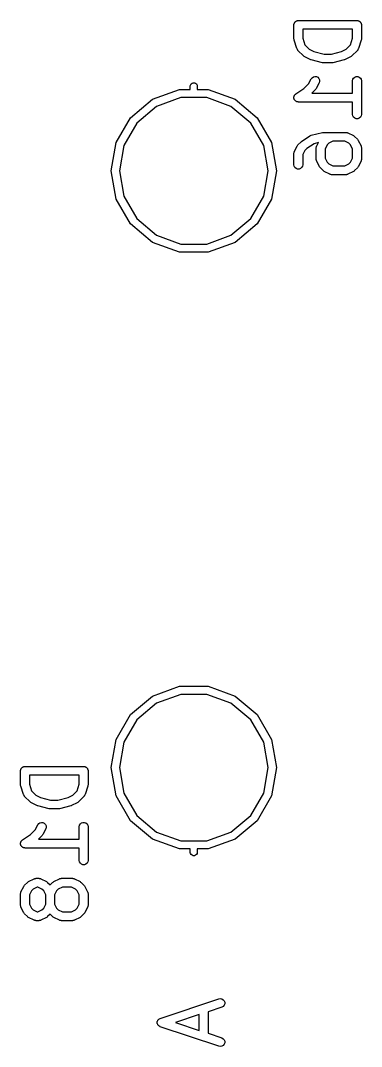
# Model space of a CAD drawing. Extents: x 102.4 to 200.8, y -140.7 to -44.8.
# Drawn here: x 139.29 to 145.09, y -140.64 to -123.17 of the extents above; entities that cross this region are included whole.
import ezdxf

# ---------------------------------------------------------------- set-up
doc = ezdxf.new("R2010")
doc.units = 0
doc.header["$MEASUREMENT"] = 0
doc.layers.add('BLACK', color=7, linetype='CONTINUOUS')

msp = doc.modelspace()

# ---------------------------------------------------------------- linework, layer by layer
at = {"layer": 'BLACK', "linetype": 'CONTINUOUS'}
for p, q in [((143.944, -123.246), (143.945, -123.239)), ((143.944, -123.484), (143.944, -123.246)), ((143.945, -123.233), (143.947, -123.227)), ((143.945, -123.239), (143.945, -123.233)), ((143.947, -123.227), (143.948, -123.22)), ((143.948, -123.22), (143.952, -123.214)), ((143.952, -123.214), (143.954, -123.208)), ((143.954, -123.208), (143.958, -123.203)), ((143.958, -123.203), (143.961, -123.198)), ((143.961, -123.198), (143.966, -123.193)), ((143.966, -123.193), (143.971, -123.188)), ((143.971, -123.188), (143.976, -123.185)), ((143.976, -123.185), (143.981, -123.181)), ((143.981, -123.181), (143.987, -123.179)), ((143.987, -123.179), (143.993, -123.175)), ((143.993, -123.175), (144, -123.174)), ((144, -123.174), (144.006, -123.172)), ((144.006, -123.172), (144.012, -123.172)), ((144.012, -123.172), (144.019, -123.171)), ((144.019, -123.171), (145.019, -123.171)), ((145.019, -123.171), (145.025, -123.172)), ((145.025, -123.172), (145.032, -123.172)), ((145.032, -123.172), (145.038, -123.174)), ((145.038, -123.174), (145.044, -123.175)), ((145.044, -123.175), (145.05, -123.179)), ((145.05, -123.179), (145.056, -123.181)), ((145.056, -123.181), (145.061, -123.185)), ((145.061, -123.185), (145.067, -123.188)), ((145.067, -123.188), (145.071, -123.193)), ((145.071, -123.193), (145.076, -123.198)), ((145.076, -123.198), (145.079, -123.203)), ((145.079, -123.203), (145.084, -123.208)), ((145.084, -123.208), (145.086, -123.214)), ((145.086, -123.214), (145.089, -123.22)), ((145.089, -123.22), (145.09, -123.227)), ((145.09, -123.227), (145.093, -123.233)), ((145.093, -123.233), (145.093, -123.239)), ((145.093, -123.239), (145.094, -123.246)), ((145.094, -123.246), (145.094, -123.484)), ((143.946, -123.496), (143.944, -123.484)), ((144.094, -123.321), (144.094, -123.472)), ((144.944, -123.321), (144.094, -123.321)), ((144.094, -123.472), (144.132, -123.586)), ((144.906, -123.586), (144.944, -123.472)), ((144.944, -123.472), (144.944, -123.321)), ((145.094, -123.484), (145.092, -123.496)), ((143.948, -123.508), (143.946, -123.496)), ((143.995, -123.65), (143.948, -123.508)), ((143.997, -123.654), (143.995, -123.65)), ((143.998, -123.658), (143.997, -123.654)), ((144.003, -123.666), (143.998, -123.658)), ((144.008, -123.673), (144.003, -123.666)), ((144.132, -123.586), (144.206, -123.66)), ((144.206, -123.66), (144.283, -123.699)), ((144.754, -123.699), (144.831, -123.66)), ((144.831, -123.66), (144.906, -123.586)), ((145.034, -123.666), (145.03, -123.673)), ((145.039, -123.658), (145.034, -123.666)), ((145.04, -123.654), (145.039, -123.658)), ((145.042, -123.65), (145.04, -123.654)), ((145.09, -123.508), (145.042, -123.65)), ((145.092, -123.496), (145.09, -123.508)), ((144.011, -123.676), (144.008, -123.673)), ((144.013, -123.68), (144.011, -123.676)), ((144.109, -123.775), (144.013, -123.68)), ((144.118, -123.782), (144.109, -123.775)), ((144.128, -123.789), (144.118, -123.782)), ((144.223, -123.837), (144.128, -123.789)), ((144.231, -123.839), (144.223, -123.837)), ((144.239, -123.842), (144.231, -123.839)), ((144.283, -123.699), (144.457, -123.742)), ((144.457, -123.742), (144.581, -123.742)), ((144.581, -123.742), (144.754, -123.699)), ((144.806, -123.839), (144.799, -123.842)), ((144.814, -123.837), (144.806, -123.839)), ((144.909, -123.789), (144.814, -123.837)), ((144.919, -123.782), (144.909, -123.789)), ((144.929, -123.775), (144.919, -123.782)), ((145.024, -123.68), (144.929, -123.775)), ((145.027, -123.676), (145.024, -123.68)), ((145.03, -123.673), (145.027, -123.676)), ((144.429, -123.89), (144.239, -123.842)), ((144.438, -123.891), (144.429, -123.89)), ((144.447, -123.892), (144.438, -123.891)), ((144.59, -123.892), (144.447, -123.892)), ((144.599, -123.891), (144.59, -123.892)), ((144.608, -123.89), (144.599, -123.891)), ((144.799, -123.842), (144.608, -123.89)), ((144.195, -124.249), (144.237, -124.165)), ((144.237, -124.165), (144.253, -124.144)), ((144.253, -124.144), (144.275, -124.129)), ((144.275, -124.129), (144.3, -124.123)), ((144.3, -124.123), (144.326, -124.126)), ((144.326, -124.126), (144.349, -124.138)), ((144.349, -124.138), (144.367, -124.157)), ((144.367, -124.157), (144.377, -124.181)), ((144.377, -124.181), (144.379, -124.207)), ((144.944, -124.198), (144.948, -124.172)), ((144.948, -124.172), (144.961, -124.15)), ((144.961, -124.15), (144.981, -124.133)), ((144.981, -124.133), (145.006, -124.124)), ((145.006, -124.124), (145.032, -124.124)), ((145.032, -124.124), (145.056, -124.133)), ((145.056, -124.133), (145.076, -124.15)), ((145.076, -124.15), (145.089, -124.172)), ((145.089, -124.172), (145.094, -124.198)), ((141.537, -124.512), (141.996, -124.345)), ((141.996, -124.345), (142.18, -124.345)), ((142.18, -124.285), (142.183, -124.269)), ((142.18, -124.345), (142.18, -124.285)), ((142.183, -124.269), (142.193, -124.251)), ((142.193, -124.251), (142.21, -124.237)), ((142.21, -124.237), (142.229, -124.23)), ((142.229, -124.23), (142.251, -124.23)), ((142.251, -124.23), (142.27, -124.237)), ((142.27, -124.237), (142.287, -124.251)), ((142.287, -124.251), (142.297, -124.269)), ((142.297, -124.269), (142.3, -124.285)), ((142.3, -124.285), (142.3, -124.345)), ((142.3, -124.345), (142.484, -124.345)), ((142.484, -124.345), (142.943, -124.512)), ((143.977, -124.421), (144.114, -124.33)), ((144.114, -124.33), (144.195, -124.249)), ((144.31, -124.346), (144.247, -124.409)), ((144.317, -124.337), (144.31, -124.346)), ((144.324, -124.327), (144.317, -124.337)), ((144.372, -124.232), (144.324, -124.327)), ((144.379, -124.207), (144.372, -124.232)), ((144.944, -124.409), (144.944, -124.198)), ((145.094, -124.198), (145.094, -124.77)), ((141.163, -124.826), (141.537, -124.512)), ((142.02, -124.483), (141.607, -124.633)), ((142.46, -124.483), (142.02, -124.483)), ((142.873, -124.633), (142.46, -124.483)), ((142.943, -124.512), (143.317, -124.826)), ((143.944, -124.489), (143.945, -124.48)), ((143.945, -124.493), (143.944, -124.489)), ((143.945, -124.471), (143.946, -124.467)), ((143.945, -124.48), (143.945, -124.471)), ((143.945, -124.497), (143.945, -124.493)), ((143.948, -124.505), (143.945, -124.497)), ((143.946, -124.467), (143.947, -124.463)), ((143.947, -124.463), (143.951, -124.455)), ((143.95, -124.514), (143.948, -124.505)), ((143.952, -124.517), (143.95, -124.514)), ((143.951, -124.455), (143.954, -124.446)), ((143.954, -124.521), (143.952, -124.517)), ((143.954, -124.446), (143.956, -124.443)), ((143.96, -124.528), (143.954, -124.521)), ((143.956, -124.443), (143.958, -124.439)), ((143.958, -124.439), (143.965, -124.433)), ((143.965, -124.536), (143.96, -124.528)), ((143.965, -124.433), (143.971, -124.426)), ((143.968, -124.538), (143.965, -124.536)), ((143.971, -124.541), (143.968, -124.538)), ((143.971, -124.426), (143.974, -124.424)), ((143.974, -124.424), (143.977, -124.421)), ((144.247, -124.409), (144.944, -124.409)), ((141.607, -124.633), (141.27, -124.916)), ((143.21, -124.916), (142.873, -124.633)), ((143.978, -124.546), (143.971, -124.541)), ((143.986, -124.551), (143.978, -124.546)), ((143.989, -124.552), (143.986, -124.551)), ((143.993, -124.554), (143.989, -124.552)), ((144.002, -124.556), (143.993, -124.554)), ((144.011, -124.558), (144.002, -124.556)), ((144.015, -124.558), (144.011, -124.558)), ((144.019, -124.559), (144.015, -124.558)), ((144.944, -124.559), (144.019, -124.559)), ((144.944, -124.77), (144.944, -124.559)), ((140.918, -125.249), (141.163, -124.826)), ((143.317, -124.826), (143.562, -125.249)), ((144.948, -124.795), (144.944, -124.77)), ((144.961, -124.818), (144.948, -124.795)), ((144.981, -124.834), (144.961, -124.818)), ((145.006, -124.843), (144.981, -124.834)), ((145.032, -124.843), (145.006, -124.843)), ((145.056, -124.834), (145.032, -124.843)), ((145.076, -124.818), (145.056, -124.834)), ((145.089, -124.795), (145.076, -124.818)), ((145.094, -124.77), (145.089, -124.795)), ((141.27, -124.916), (141.05, -125.297)), ((143.43, -125.297), (143.21, -124.916)), ((144.061, -125.24), (144.067, -125.236)), ((144.067, -125.236), (144.072, -125.231)), ((144.072, -125.231), (144.215, -125.136)), ((144.215, -125.136), (144.227, -125.131)), ((144.227, -125.131), (144.239, -125.125)), ((144.239, -125.125), (144.429, -125.078)), ((144.429, -125.078), (144.438, -125.077)), ((144.438, -125.077), (144.447, -125.075)), ((144.447, -125.075), (144.828, -125.075)), ((144.608, -125.225), (144.539, -125.26)), ((144.811, -125.225), (144.608, -125.225)), ((144.879, -125.26), (144.811, -125.225)), ((144.828, -125.075), (144.833, -125.076)), ((144.833, -125.076), (144.837, -125.076)), ((144.837, -125.076), (144.845, -125.078)), ((144.845, -125.078), (144.854, -125.08)), ((144.854, -125.08), (144.858, -125.082)), ((144.858, -125.082), (144.862, -125.083)), ((144.862, -125.083), (144.957, -125.131)), ((144.957, -125.131), (144.967, -125.138)), ((144.967, -125.138), (144.977, -125.145)), ((144.977, -125.145), (145.024, -125.193)), ((145.024, -125.193), (145.031, -125.203)), ((145.031, -125.203), (145.038, -125.212)), ((145.038, -125.212), (145.086, -125.307)), ((140.834, -125.73), (140.918, -125.249)), ((141.05, -125.297), (140.974, -125.73)), ((143.506, -125.73), (143.43, -125.297)), ((143.562, -125.249), (143.646, -125.73)), ((143.947, -125.419), (143.948, -125.411)), ((143.948, -125.411), (143.95, -125.407)), ((143.95, -125.407), (143.952, -125.403)), ((143.952, -125.403), (143.999, -125.307)), ((143.999, -125.307), (144.006, -125.298)), ((144.006, -125.298), (144.013, -125.288)), ((144.013, -125.288), (144.061, -125.24)), ((144.128, -125.385), (144.094, -125.454)), ((144.162, -125.352), (144.128, -125.385)), ((144.288, -125.268), (144.162, -125.352)), ((144.362, -125.249), (144.288, -125.268)), ((144.325, -125.332), (144.328, -125.324)), ((144.325, -125.337), (144.325, -125.332)), ((144.325, -125.341), (144.325, -125.337)), ((144.325, -125.531), (144.325, -125.341)), ((144.328, -125.324), (144.329, -125.315)), ((144.329, -125.315), (144.331, -125.312)), ((144.331, -125.312), (144.333, -125.307)), ((144.333, -125.307), (144.362, -125.249)), ((144.509, -125.29), (144.475, -125.359)), ((144.475, -125.359), (144.475, -125.514)), ((144.539, -125.26), (144.509, -125.29)), ((144.909, -125.29), (144.879, -125.26)), ((144.944, -125.359), (144.909, -125.29)), ((144.944, -125.514), (144.944, -125.359)), ((145.086, -125.307), (145.087, -125.312)), ((145.087, -125.312), (145.089, -125.315)), ((145.089, -125.315), (145.091, -125.324)), ((145.091, -125.324), (145.093, -125.332)), ((145.093, -125.332), (145.093, -125.337)), ((145.093, -125.337), (145.094, -125.341)), ((145.094, -125.341), (145.094, -125.531)), ((143.944, -125.428), (143.947, -125.419)), ((143.945, -125.432), (143.944, -125.428)), ((143.944, -125.436), (143.945, -125.432)), ((143.944, -125.627), (143.944, -125.436)), ((144.094, -125.454), (144.094, -125.627)), ((144.325, -125.536), (144.325, -125.531)), ((144.325, -125.54), (144.325, -125.536)), ((144.328, -125.548), (144.325, -125.54)), ((144.329, -125.557), (144.328, -125.548)), ((144.331, -125.561), (144.329, -125.557)), ((144.333, -125.565), (144.331, -125.561)), ((144.38, -125.66), (144.333, -125.565)), ((144.475, -125.514), (144.509, -125.582)), ((144.509, -125.582), (144.539, -125.613)), ((144.879, -125.613), (144.909, -125.582)), ((144.909, -125.582), (144.944, -125.514)), ((145.086, -125.565), (145.038, -125.66)), ((145.087, -125.561), (145.086, -125.565)), ((145.089, -125.557), (145.087, -125.561)), ((145.091, -125.548), (145.089, -125.557)), ((145.093, -125.54), (145.091, -125.548)), ((145.094, -125.531), (145.093, -125.536)), ((145.093, -125.536), (145.093, -125.54)), ((140.918, -126.211), (140.834, -125.73)), ((140.974, -125.73), (141.05, -126.163)), ((143.43, -126.163), (143.506, -125.73)), ((143.646, -125.73), (143.562, -126.211)), ((143.948, -125.652), (143.944, -125.627)), ((143.961, -125.675), (143.948, -125.652)), ((143.981, -125.692), (143.961, -125.675)), ((144.006, -125.701), (143.981, -125.692)), ((144.032, -125.701), (144.006, -125.701)), ((144.056, -125.692), (144.032, -125.701)), ((144.076, -125.675), (144.056, -125.692)), ((144.089, -125.652), (144.076, -125.675)), ((144.094, -125.627), (144.089, -125.652)), ((144.387, -125.67), (144.38, -125.66)), ((144.394, -125.68), (144.387, -125.67)), ((144.442, -125.727), (144.394, -125.68)), ((144.452, -125.734), (144.442, -125.727)), ((144.461, -125.741), (144.452, -125.734)), ((144.557, -125.789), (144.461, -125.741)), ((144.539, -125.613), (144.608, -125.647)), ((144.608, -125.647), (144.811, -125.647)), ((144.811, -125.647), (144.879, -125.613)), ((144.957, -125.741), (144.862, -125.789)), ((144.967, -125.734), (144.957, -125.741)), ((144.977, -125.727), (144.967, -125.734)), ((145.024, -125.68), (144.977, -125.727)), ((145.031, -125.67), (145.024, -125.68)), ((145.038, -125.66), (145.031, -125.67)), ((144.561, -125.79), (144.557, -125.789)), ((144.565, -125.792), (144.561, -125.79)), ((144.573, -125.794), (144.565, -125.792)), ((144.582, -125.796), (144.573, -125.794)), ((144.586, -125.796), (144.582, -125.796)), ((144.59, -125.797), (144.586, -125.796)), ((144.828, -125.797), (144.59, -125.797)), ((144.833, -125.796), (144.828, -125.797)), ((144.837, -125.796), (144.833, -125.796)), ((144.845, -125.794), (144.837, -125.796)), ((144.854, -125.792), (144.845, -125.794)), ((144.858, -125.79), (144.854, -125.792)), ((144.862, -125.789), (144.858, -125.79)), ((141.163, -126.634), (140.918, -126.211)), ((141.05, -126.163), (141.27, -126.544)), ((143.21, -126.544), (143.43, -126.163)), ((143.562, -126.211), (143.317, -126.634)), ((141.537, -126.948), (141.163, -126.634)), ((141.27, -126.544), (141.607, -126.827)), ((142.873, -126.827), (143.21, -126.544)), ((143.317, -126.634), (142.943, -126.948)), ((141.996, -127.115), (141.537, -126.948)), ((141.607, -126.827), (142.02, -126.977)), ((142.02, -126.977), (142.46, -126.977)), ((142.46, -126.977), (142.873, -126.827)), ((142.943, -126.948), (142.484, -127.115)), ((142.484, -127.115), (141.996, -127.115)), ((141.537, -134.672), (141.996, -134.505)), ((142.02, -134.643), (141.607, -134.793)), ((141.996, -134.505), (142.484, -134.505)), ((142.46, -134.643), (142.02, -134.643)), ((142.873, -134.793), (142.46, -134.643)), ((142.484, -134.505), (142.943, -134.672)), ((141.163, -134.986), (141.537, -134.672)), ((141.607, -134.793), (141.27, -135.076)), ((143.21, -135.076), (142.873, -134.793)), ((142.943, -134.672), (143.317, -134.986)), ((140.918, -135.409), (141.163, -134.986)), ((143.317, -134.986), (143.562, -135.409)), ((141.27, -135.076), (141.05, -135.457)), ((143.43, -135.457), (143.21, -135.076)), ((140.834, -135.89), (140.918, -135.409)), ((141.05, -135.457), (140.974, -135.89)), ((143.506, -135.89), (143.43, -135.457)), ((143.562, -135.409), (143.646, -135.89)), ((139.309, -135.898), (139.314, -135.893)), ((139.314, -135.893), (139.318, -135.888)), ((139.318, -135.888), (139.323, -135.885)), ((139.323, -135.885), (139.329, -135.881)), ((139.329, -135.881), (139.335, -135.879)), ((139.335, -135.879), (139.34, -135.875)), ((139.34, -135.875), (139.347, -135.874)), ((139.347, -135.874), (139.353, -135.872)), ((139.353, -135.872), (139.36, -135.872)), ((139.36, -135.872), (139.366, -135.871)), ((139.366, -135.871), (140.366, -135.871)), ((140.366, -135.871), (140.372, -135.872)), ((140.372, -135.872), (140.379, -135.872)), ((140.379, -135.872), (140.385, -135.874)), ((140.385, -135.874), (140.392, -135.875)), ((140.392, -135.875), (140.397, -135.879)), ((140.397, -135.879), (140.404, -135.881)), ((140.404, -135.881), (140.409, -135.885)), ((140.409, -135.885), (140.414, -135.888)), ((140.414, -135.888), (140.418, -135.893)), ((140.418, -135.893), (140.423, -135.898)), ((140.918, -136.371), (140.834, -135.89)), ((140.974, -135.89), (141.05, -136.323)), ((143.43, -136.323), (143.506, -135.89)), ((143.646, -135.89), (143.562, -136.371)), ((139.291, -135.946), (139.292, -135.939)), ((139.291, -136.184), (139.291, -135.946)), ((139.292, -135.933), (139.294, -135.927)), ((139.292, -135.939), (139.292, -135.933)), ((139.294, -135.927), (139.296, -135.92)), ((139.296, -135.92), (139.299, -135.914)), ((139.299, -135.914), (139.301, -135.908)), ((139.301, -135.908), (139.305, -135.903)), ((139.305, -135.903), (139.309, -135.898)), ((139.441, -136.021), (139.441, -136.172)), ((140.291, -136.021), (139.441, -136.021)), ((140.291, -136.172), (140.291, -136.021)), ((140.423, -135.898), (140.427, -135.903)), ((140.427, -135.903), (140.431, -135.908)), ((140.431, -135.908), (140.433, -135.914)), ((140.433, -135.914), (140.436, -135.92)), ((140.436, -135.92), (140.438, -135.927)), ((140.438, -135.927), (140.44, -135.933)), ((140.44, -135.933), (140.44, -135.939)), ((140.44, -135.939), (140.441, -135.946)), ((140.441, -135.946), (140.441, -136.184)), ((139.293, -136.196), (139.291, -136.184)), ((139.295, -136.208), (139.293, -136.196)), ((139.342, -136.35), (139.295, -136.208)), ((139.441, -136.172), (139.479, -136.286)), ((140.253, -136.286), (140.291, -136.172)), ((140.437, -136.208), (140.39, -136.35)), ((140.439, -136.196), (140.437, -136.208)), ((140.441, -136.184), (140.439, -136.196)), ((139.345, -136.354), (139.342, -136.35)), ((139.346, -136.358), (139.345, -136.354)), ((139.351, -136.366), (139.346, -136.358)), ((139.355, -136.373), (139.351, -136.366)), ((139.358, -136.376), (139.355, -136.373)), ((139.361, -136.38), (139.358, -136.376)), ((139.456, -136.475), (139.361, -136.38)), ((139.479, -136.286), (139.553, -136.36)), ((139.553, -136.36), (139.63, -136.399)), ((139.63, -136.399), (139.804, -136.442)), ((139.928, -136.442), (140.102, -136.399)), ((140.102, -136.399), (140.179, -136.36)), ((140.179, -136.36), (140.253, -136.286)), ((140.371, -136.38), (140.276, -136.475)), ((140.374, -136.376), (140.371, -136.38)), ((140.377, -136.373), (140.374, -136.376)), ((140.381, -136.366), (140.377, -136.373)), ((140.386, -136.358), (140.381, -136.366)), ((140.387, -136.354), (140.386, -136.358)), ((140.39, -136.35), (140.387, -136.354)), ((141.163, -136.794), (140.918, -136.371)), ((141.05, -136.323), (141.27, -136.704)), ((143.21, -136.704), (143.43, -136.323)), ((143.562, -136.371), (143.317, -136.794)), ((139.466, -136.482), (139.456, -136.475)), ((139.475, -136.489), (139.466, -136.482)), ((139.571, -136.537), (139.475, -136.489)), ((139.578, -136.539), (139.571, -136.537)), ((139.586, -136.542), (139.578, -136.539)), ((139.776, -136.59), (139.586, -136.542)), ((139.786, -136.591), (139.776, -136.59)), ((139.795, -136.592), (139.786, -136.591)), ((139.804, -136.442), (139.928, -136.442)), ((139.946, -136.591), (139.937, -136.592)), ((139.956, -136.59), (139.946, -136.591)), ((140.146, -136.542), (139.956, -136.59)), ((140.154, -136.539), (140.146, -136.542)), ((140.161, -136.537), (140.154, -136.539)), ((140.257, -136.489), (140.161, -136.537)), ((140.266, -136.482), (140.257, -136.489)), ((140.276, -136.475), (140.266, -136.482)), ((139.937, -136.592), (139.795, -136.592)), ((141.27, -136.704), (141.607, -136.987)), ((142.873, -136.987), (143.21, -136.704)), ((139.542, -136.949), (139.585, -136.865)), ((139.585, -136.865), (139.6, -136.844)), ((139.6, -136.844), (139.622, -136.829)), ((139.622, -136.829), (139.647, -136.823)), ((139.647, -136.823), (139.673, -136.826)), ((139.719, -136.932), (139.671, -137.027)), ((139.673, -136.826), (139.696, -136.838)), ((139.696, -136.838), (139.714, -136.857)), ((139.714, -136.857), (139.725, -136.881)), ((139.726, -136.907), (139.719, -136.932)), ((139.725, -136.881), (139.726, -136.907)), ((140.291, -136.898), (140.296, -136.872)), ((140.291, -137.109), (140.291, -136.898)), ((140.296, -136.872), (140.309, -136.85)), ((140.309, -136.85), (140.329, -136.833)), ((140.329, -136.833), (140.353, -136.824)), ((140.353, -136.824), (140.379, -136.824)), ((140.379, -136.824), (140.404, -136.833)), ((140.404, -136.833), (140.423, -136.85)), ((140.423, -136.85), (140.436, -136.872)), ((140.436, -136.872), (140.441, -136.898)), ((140.441, -136.898), (140.441, -137.47)), ((141.537, -137.108), (141.163, -136.794)), ((143.317, -136.794), (142.943, -137.108)), ((139.324, -137.121), (139.461, -137.03)), ((139.461, -137.03), (139.542, -136.949)), ((139.657, -137.046), (139.595, -137.109)), ((139.595, -137.109), (140.291, -137.109)), ((139.664, -137.037), (139.657, -137.046)), ((139.671, -137.027), (139.664, -137.037)), ((141.996, -137.275), (141.537, -137.108)), ((141.607, -136.987), (142.02, -137.137)), ((142.46, -137.137), (142.873, -136.987)), ((142.943, -137.108), (142.484, -137.275)), ((139.291, -137.189), (139.292, -137.18)), ((139.292, -137.193), (139.291, -137.189)), ((139.292, -137.171), (139.294, -137.167)), ((139.292, -137.18), (139.292, -137.171)), ((139.292, -137.197), (139.292, -137.193)), ((139.295, -137.205), (139.292, -137.197)), ((139.294, -137.163), (139.298, -137.155)), ((139.294, -137.167), (139.294, -137.163)), ((139.297, -137.214), (139.295, -137.205)), ((139.3, -137.217), (139.297, -137.214)), ((139.298, -137.155), (139.301, -137.146)), ((139.301, -137.221), (139.3, -137.217)), ((139.301, -137.146), (139.304, -137.143)), ((139.307, -137.228), (139.301, -137.221)), ((139.304, -137.143), (139.306, -137.139)), ((139.306, -137.139), (139.312, -137.133)), ((139.312, -137.236), (139.307, -137.228)), ((139.312, -137.133), (139.318, -137.126)), ((139.315, -137.238), (139.312, -137.236)), ((139.318, -137.241), (139.315, -137.238)), ((139.318, -137.126), (139.321, -137.124)), ((139.326, -137.246), (139.318, -137.241)), ((139.321, -137.124), (139.324, -137.121)), ((139.333, -137.251), (139.326, -137.246)), ((139.337, -137.252), (139.333, -137.251)), ((139.34, -137.254), (139.337, -137.252)), ((139.349, -137.256), (139.34, -137.254)), ((139.358, -137.258), (139.349, -137.256)), ((139.362, -137.258), (139.358, -137.258)), ((139.366, -137.259), (139.362, -137.258)), ((140.291, -137.259), (139.366, -137.259)), ((140.291, -137.47), (140.291, -137.259)), ((142.18, -137.275), (141.996, -137.275)), ((142.02, -137.137), (142.46, -137.137)), ((142.18, -137.335), (142.18, -137.275)), ((142.484, -137.275), (142.3, -137.275)), ((142.3, -137.275), (142.3, -137.335)), ((142.183, -137.351), (142.18, -137.335)), ((142.193, -137.369), (142.183, -137.351)), ((142.21, -137.383), (142.193, -137.369)), ((142.229, -137.39), (142.21, -137.383)), ((142.251, -137.39), (142.229, -137.39)), ((142.27, -137.383), (142.251, -137.39)), ((142.287, -137.369), (142.27, -137.383)), ((142.297, -137.351), (142.287, -137.369)), ((142.3, -137.335), (142.297, -137.351)), ((140.296, -137.495), (140.291, -137.47)), ((140.309, -137.518), (140.296, -137.495)), ((140.329, -137.534), (140.309, -137.518)), ((140.353, -137.543), (140.329, -137.534)), ((140.379, -137.543), (140.353, -137.543)), ((140.404, -137.534), (140.379, -137.543)), ((140.423, -137.518), (140.404, -137.534)), ((140.436, -137.495), (140.423, -137.518)), ((140.441, -137.47), (140.436, -137.495)), ((139.428, -137.831), (139.523, -137.783)), ((139.523, -137.783), (139.527, -137.782)), ((139.527, -137.782), (139.531, -137.78)), ((139.531, -137.78), (139.539, -137.778)), ((139.539, -137.778), (139.548, -137.776)), ((139.548, -137.776), (139.552, -137.776)), ((139.552, -137.776), (139.556, -137.775)), ((139.556, -137.775), (139.604, -137.775)), ((139.604, -137.775), (139.608, -137.776)), ((139.608, -137.776), (139.613, -137.776)), ((139.613, -137.776), (139.621, -137.778)), ((139.621, -137.778), (139.63, -137.78)), ((139.63, -137.78), (139.634, -137.782)), ((139.634, -137.782), (139.638, -137.783)), ((139.638, -137.783), (139.733, -137.831)), ((139.856, -137.831), (139.952, -137.783)), ((139.952, -137.783), (139.956, -137.782)), ((139.956, -137.782), (139.959, -137.78)), ((139.959, -137.78), (139.968, -137.778)), ((139.968, -137.778), (139.976, -137.776)), ((139.976, -137.776), (139.981, -137.776)), ((139.981, -137.776), (139.985, -137.775)), ((139.985, -137.775), (140.176, -137.775)), ((140.176, -137.775), (140.18, -137.776)), ((140.18, -137.776), (140.184, -137.776)), ((140.184, -137.776), (140.193, -137.778)), ((140.193, -137.778), (140.201, -137.78)), ((140.201, -137.78), (140.205, -137.782)), ((140.205, -137.782), (140.209, -137.783)), ((140.209, -137.783), (140.304, -137.831)), ((139.299, -138.007), (139.347, -137.912)), ((139.347, -137.912), (139.354, -137.903)), ((139.354, -137.903), (139.361, -137.893)), ((139.361, -137.893), (139.408, -137.845)), ((139.408, -137.845), (139.418, -137.838)), ((139.418, -137.838), (139.428, -137.831)), ((139.506, -137.96), (139.475, -137.99)), ((139.574, -137.925), (139.506, -137.96)), ((139.586, -137.925), (139.574, -137.925)), ((139.655, -137.96), (139.586, -137.925)), ((139.685, -137.99), (139.655, -137.96)), ((139.733, -137.831), (139.743, -137.838)), ((139.743, -137.838), (139.752, -137.845)), ((139.752, -137.845), (139.795, -137.887)), ((139.795, -137.887), (139.837, -137.845)), ((139.837, -137.845), (139.847, -137.838)), ((139.847, -137.838), (139.856, -137.831)), ((139.934, -137.96), (139.904, -137.99)), ((140.003, -137.925), (139.934, -137.96)), ((140.158, -137.925), (140.003, -137.925)), ((140.226, -137.96), (140.158, -137.925)), ((140.257, -137.99), (140.226, -137.96)), ((140.304, -137.831), (140.314, -137.838)), ((140.314, -137.838), (140.324, -137.845)), ((140.324, -137.845), (140.371, -137.893)), ((140.371, -137.893), (140.378, -137.903)), ((140.378, -137.903), (140.385, -137.912)), ((140.385, -137.912), (140.433, -138.007)), ((139.291, -138.041), (139.292, -138.037)), ((139.291, -138.231), (139.291, -138.041)), ((139.292, -138.032), (139.294, -138.024)), ((139.292, -138.037), (139.292, -138.032)), ((139.294, -138.024), (139.296, -138.015)), ((139.296, -138.015), (139.298, -138.012)), ((139.298, -138.012), (139.299, -138.007)), ((139.475, -137.99), (139.441, -138.059)), ((139.441, -138.059), (139.441, -138.214)), ((139.72, -138.059), (139.685, -137.99)), ((139.72, -138.214), (139.72, -138.059)), ((139.904, -137.99), (139.87, -138.059)), ((139.87, -138.059), (139.87, -138.214)), ((140.291, -138.059), (140.257, -137.99)), ((140.291, -138.214), (140.291, -138.059)), ((140.433, -138.007), (140.434, -138.012)), ((140.434, -138.012), (140.436, -138.015)), ((140.436, -138.015), (140.438, -138.024)), ((140.438, -138.024), (140.441, -138.032)), ((140.441, -138.032), (140.44, -138.037)), ((140.44, -138.037), (140.441, -138.041)), ((140.441, -138.041), (140.441, -138.231)), ((139.292, -138.236), (139.291, -138.231)), ((139.292, -138.24), (139.292, -138.236)), ((139.294, -138.248), (139.292, -138.24)), ((139.296, -138.257), (139.294, -138.248)), ((139.298, -138.261), (139.296, -138.257)), ((139.299, -138.265), (139.298, -138.261)), ((139.347, -138.36), (139.299, -138.265)), ((139.441, -138.214), (139.475, -138.282)), ((139.475, -138.282), (139.506, -138.313)), ((139.506, -138.313), (139.574, -138.347)), ((139.586, -138.347), (139.655, -138.313)), ((139.655, -138.313), (139.685, -138.282)), ((139.685, -138.282), (139.72, -138.214)), ((139.87, -138.214), (139.904, -138.282)), ((139.904, -138.282), (139.934, -138.313)), ((139.934, -138.313), (140.003, -138.347)), ((140.158, -138.347), (140.226, -138.313)), ((140.226, -138.313), (140.257, -138.282)), ((140.257, -138.282), (140.291, -138.214)), ((140.433, -138.265), (140.385, -138.36)), ((140.434, -138.261), (140.433, -138.265)), ((140.436, -138.257), (140.434, -138.261)), ((140.438, -138.248), (140.436, -138.257)), ((140.441, -138.24), (140.438, -138.248)), ((140.441, -138.231), (140.44, -138.236)), ((140.44, -138.236), (140.441, -138.24)), ((139.354, -138.37), (139.347, -138.36)), ((139.361, -138.38), (139.354, -138.37)), ((139.408, -138.427), (139.361, -138.38)), ((139.418, -138.434), (139.408, -138.427)), ((139.428, -138.441), (139.418, -138.434)), ((139.523, -138.489), (139.428, -138.441)), ((139.527, -138.49), (139.523, -138.489)), ((139.531, -138.492), (139.527, -138.49)), ((139.539, -138.494), (139.531, -138.492)), ((139.548, -138.496), (139.539, -138.494)), ((139.552, -138.496), (139.548, -138.496)), ((139.556, -138.497), (139.552, -138.496)), ((139.604, -138.497), (139.556, -138.497)), ((139.574, -138.347), (139.586, -138.347)), ((139.608, -138.496), (139.604, -138.497)), ((139.613, -138.496), (139.608, -138.496)), ((139.621, -138.494), (139.613, -138.496)), ((139.63, -138.492), (139.621, -138.494)), ((139.634, -138.49), (139.63, -138.492)), ((139.638, -138.489), (139.634, -138.49)), ((139.733, -138.441), (139.638, -138.489)), ((139.743, -138.434), (139.733, -138.441)), ((139.752, -138.427), (139.743, -138.434)), ((139.795, -138.385), (139.752, -138.427)), ((139.837, -138.427), (139.795, -138.385)), ((139.847, -138.434), (139.837, -138.427)), ((139.856, -138.441), (139.847, -138.434)), ((139.952, -138.489), (139.856, -138.441)), ((139.956, -138.49), (139.952, -138.489)), ((139.959, -138.492), (139.956, -138.49)), ((139.968, -138.494), (139.959, -138.492)), ((139.976, -138.496), (139.968, -138.494)), ((139.981, -138.496), (139.976, -138.496)), ((139.985, -138.497), (139.981, -138.496)), ((140.176, -138.497), (139.985, -138.497)), ((140.003, -138.347), (140.158, -138.347)), ((140.18, -138.496), (140.176, -138.497)), ((140.184, -138.496), (140.18, -138.496)), ((140.193, -138.494), (140.184, -138.496)), ((140.201, -138.492), (140.193, -138.494)), ((140.205, -138.49), (140.201, -138.492)), ((140.209, -138.489), (140.205, -138.49)), ((140.304, -138.441), (140.209, -138.489)), ((140.314, -138.434), (140.304, -138.441)), ((140.324, -138.427), (140.314, -138.434)), ((140.371, -138.38), (140.324, -138.427)), ((140.378, -138.37), (140.371, -138.38)), ((140.385, -138.36), (140.378, -138.37)), ((141.669, -140.159), (142.669, -139.826)), ((142.669, -139.826), (142.694, -139.822)), ((142.694, -139.822), (142.72, -139.827)), ((142.72, -139.827), (142.742, -139.841)), ((142.742, -139.841), (142.758, -139.861)), ((142.758, -139.861), (142.767, -139.886)), ((142.767, -139.886), (142.766, -139.912)), ((142.716, -139.968), (142.482, -140.046)), ((142.482, -140.046), (142.482, -140.414)), ((142.739, -139.955), (142.716, -139.968)), ((142.756, -139.936), (142.739, -139.955)), ((142.766, -139.912), (142.756, -139.936)), ((141.618, -140.219), (141.619, -140.217)), ((141.618, -140.23), (141.618, -140.219)), ((141.618, -140.241), (141.618, -140.23)), ((141.619, -140.243), (141.618, -140.241)), ((141.619, -140.215), (141.623, -140.205)), ((141.619, -140.217), (141.619, -140.215)), ((141.619, -140.245), (141.619, -140.243)), ((141.623, -140.255), (141.619, -140.245)), ((141.623, -140.205), (141.626, -140.194)), ((141.626, -140.266), (141.623, -140.255)), ((141.626, -140.194), (141.628, -140.193)), ((141.628, -140.191), (141.636, -140.183)), ((141.628, -140.193), (141.628, -140.191)), ((141.636, -140.183), (141.643, -140.174)), ((141.643, -140.174), (141.644, -140.173)), ((141.644, -140.173), (141.646, -140.171)), ((141.646, -140.171), (141.655, -140.166)), ((141.655, -140.166), (141.665, -140.16)), ((141.665, -140.16), (141.667, -140.16)), ((141.667, -140.16), (141.669, -140.159)), ((142.332, -140.096), (141.93, -140.23)), ((141.93, -140.23), (142.332, -140.364)), ((142.332, -140.364), (142.332, -140.096)), ((141.628, -140.267), (141.626, -140.266)), ((141.628, -140.269), (141.628, -140.267)), ((141.636, -140.277), (141.628, -140.269)), ((141.643, -140.286), (141.636, -140.277)), ((141.644, -140.287), (141.643, -140.286)), ((141.646, -140.289), (141.644, -140.287)), ((141.655, -140.294), (141.646, -140.289)), ((141.665, -140.3), (141.655, -140.294)), ((141.667, -140.3), (141.665, -140.3)), ((141.669, -140.301), (141.667, -140.3)), ((142.669, -140.634), (141.669, -140.301)), ((142.482, -140.414), (142.716, -140.492)), ((142.716, -140.492), (142.739, -140.505)), ((142.739, -140.505), (142.756, -140.524)), ((142.758, -140.599), (142.742, -140.619)), ((142.756, -140.524), (142.766, -140.548)), ((142.767, -140.574), (142.758, -140.599)), ((142.766, -140.548), (142.767, -140.574)), ((142.694, -140.638), (142.669, -140.634)), ((142.72, -140.633), (142.694, -140.638)), ((142.742, -140.619), (142.72, -140.633))]:
    msp.add_line(p, q, dxfattribs=at)

doc.saveas('drawing.dxf')
